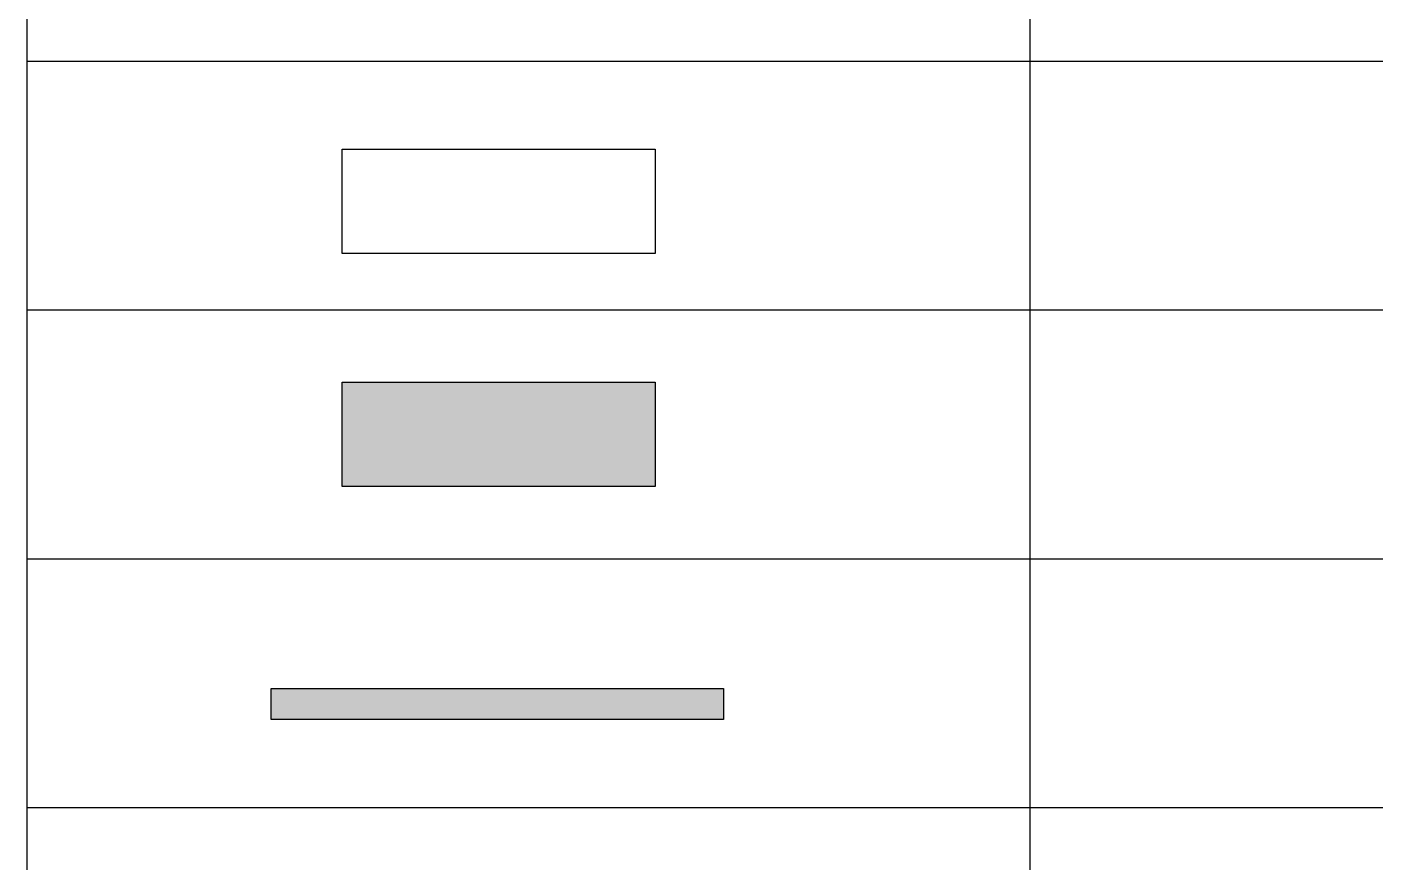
# Model space of a CAD drawing. Header units: millimetres. Extents: x -108685 to 756730, y -311791 to -113.
# Drawn here: x -44622 to -40299, y -240040 to -237362 of the extents above; entities that cross this region are included whole.
import ezdxf

# ---------------------------------------------------------------- set-up
doc = ezdxf.new("R2010")
doc.units = ezdxf.units.MM
for name, color, linetype in [('JJ4-【节点填充】Hatch', 250, 'Continuous'), ('QQ4-【墙体新建填充】New_wall_hatch', 251, 'Continuous'), ('XX9-【标注引线】Dim', 44, 'Continuous')]:
    doc.layers.add(name, color=color, linetype=linetype)

msp = doc.modelspace()

# ---------------------------------------------------------------- hatches: boundary and pattern name
at = {"layer": 'JJ4-【节点填充】Hatch'}
h = msp.add_hatch(dxfattribs=at)
h.set_pattern_fill('SHIGAOBAN', color=256, scale=276, pattern_type=2)
h.set_pattern_definition([(105.4202, (-43837.33, -239658.016), (-276, 900.5687), [4.943, -1033.055]), (118.8834, (-43834.7, -239662.78), (-276, 400.2528), [5.442, -565.953]), (124.5888, (-43832.07, -239666.593), (-276, 300.1896), [4.63, -481.557]), (139.7706, (-43828.13, -239669.928), (-276, 200.1264), [5.164, -1079.365]), (160.072, (-43822.87, -239671.83), (-1e-05, -100.063), [5.592, -287.987]), (164.7884, (-43817.615, -239673.264), (-276, 100.06318), [5.448, -1138.637]), (0, (-43817.62, -239673.26), (0, 100.063), [3.943, -272.057]), (15.2116, (-43813.672, -239673.264), (276, 100.0632), [5.448, -1138.637]), (19.928, (-43808.415, -239671.83), (-1e-06, 100.063), [5.592, -287.987]), (40.2294, (-43803.158, -239669.928), (276, 200.1264), [5.164, -1079.365]), (55.4112, (-43799.215, -239666.593), (276, 300.1896), [4.63, -481.557]), (61.1166, (-43796.587, -239662.78), (276, 400.2528), [5.442, -565.953]), (74.5798, (-43793.958, -239658.016), (276, 900.5687), [4.943, -1033.055]), (90, (-43770.3, -239613.23), (-276, 2e-14), [4.765, -95.298]), (118.8834, (-43770.3, -239608.46), (-276, 400.2528), [5.442, -565.953]), (135.9672, (-43772.93, -239603.696), (-276, 300.18955), [5.484, -1146.207]), (139.7706, (-43776.872, -239599.884), (-552, 500.31593), [5.164, -1079.365]), (154.201, (-43780.815, -239596.55), (-552, 300.18955), [4.379, -915.287]), (164.7884, (-43784.758, -239594.643), (-276, 100.06318), [5.448, -1138.637]), (0, (-43795.27, -239593.21), (0, 100.063), [5.257, -270.743]), (15.2116, (-43800.53, -239594.643), (828, 200.1264), [5.448, -1138.637]), (25.799, (-43804.472, -239596.55), (552, 300.18956), [4.379, -915.287]), (40.2294, (-43808.415, -239599.884), (552, 500.31594), [5.164, -1079.365]), (44.0328, (-43812.358, -239603.696), (276, 300.18957), [5.484, -1146.207]), (61.1166, (-43814.987, -239608.46), (276, 400.2528), [5.442, -565.953]), (90, (-43815, -239613.23), (-276, 2e-14), [4.765, -95.298]), (119.17107, (-43792.6437, -239653.2513), (-276.0000093, 500.315938), [45.8391, -9580.3781]), (105.4202, (-43791.33, -239658.016), (-276, 900.5687), [4.943, -1033.055]), (118.8834, (-43788.7, -239662.78), (-276, 400.2528), [5.442, -565.953]), (124.5888, (-43786.07, -239666.593), (-276, 300.1896), [4.63, -481.557]), (139.7706, (-43782.13, -239669.928), (-276, 200.1264), [5.164, -1079.365]), (160.072, (-43776.87, -239671.83), (-1e-05, -100.063), [5.592, -287.987]), (164.7884, (-43771.615, -239673.264), (-276, 100.06318), [5.448, -1138.637]), (0, (-43771.62, -239673.26), (0, 100.063), [3.943, -272.057]), (15.2116, (-43767.672, -239673.264), (276, 100.0632), [5.448, -1138.637]), (19.928, (-43762.415, -239671.83), (-1e-06, 100.063), [5.592, -287.987]), (40.2294, (-43757.158, -239669.928), (276, 200.1264), [5.164, -1079.365]), (55.4112, (-43753.215, -239666.593), (276, 300.1896), [4.63, -481.557]), (61.1166, (-43750.587, -239662.78), (276, 400.2528), [5.442, -565.953]), (74.5798, (-43747.958, -239658.016), (276, 900.5687), [4.943, -1033.055]), (60.82893, (-43792.6437, -239653.2513), (276.000001, 500.315943), [45.8391, -9580.3781]), (5.179, (-43751.9, -239593.69), (828, 100.0632), [5.279, -1103.247]), (19.928, (-43755.84, -239595.12), (-1e-06, 100.063), [4.194, -289.385]), (31.1423, (-43759.787, -239597.502), (552, 300.18957), [4.607, -962.813]), (35.946, (-43763.73, -239600.36), (276, 100.063), [4.87, -336.05]), (55.4112, (-43766.36, -239604.17), (276, 300.1896), [4.63, -481.557]), (58.494, (-43768.987, -239608.46), (276, 500.31594), [5.03, -1051.25]), (74.5798, (-43770.3, -239613.226), (276, 900.5687), [4.943, -1033.055]), (120.5854, (-43746.644, -239653.251), (-551.99999, 900.5687), [46.494, -1580.793]), (105.4202, (-43814.987, -239613.226), (-276, 900.5687), [4.943, -1033.055]), (121.506, (-43816.3, -239608.46), (-276, 500.31593), [5.03, -1051.25]), (124.5888, (-43818.93, -239604.17), (-276, 300.1896), [4.63, -481.557]), (144.054, (-43821.56, -239600.36), (-276, 100.063), [4.87, -336.05]), (148.8577, (-43825.5, -239597.502), (-276, 200.1264), [4.607, -962.813]), (160.072, (-43829.44, -239595.12), (-1e-05, -100.063), [4.194, -289.385]), (174.821, (-43833.387, -239593.69), (-828, 100.0632), [5.279, -1103.247]), (59.4146, (-43838.644, -239653.251), (276, 500.31594), [46.494, -1580.793]), (105.4202, (-43653.33, -239658.016), (-276, 900.5687), [4.943, -1033.055]), (118.8834, (-43650.7, -239662.78), (-276, 400.2528), [5.442, -565.953]), (124.589, (-43648.07, -239666.593), (-276, 300.1896), [4.63, -481.557]), (139.7706, (-43644.13, -239669.928), (-552, 500.31593), [5.164, -1079.365]), (160.072, (-43638.87, -239671.83), (-1e-05, -100.063), [5.592, -287.987]), (164.7884, (-43633.615, -239673.264), (-276, 100.06318), [5.448, -1138.637]), (0, (-43633.62, -239673.26), (0, 100.063), [3.943, -272.057]), (15.2116, (-43629.672, -239673.264), (276, 100.0632), [5.448, -1138.637]), (19.928, (-43624.415, -239671.83), (-1e-06, 100.063), [5.592, -287.987]), (40.2294, (-43619.158, -239669.928), (276, 200.1264), [5.164, -1079.365]), (55.411, (-43615.215, -239666.593), (276, 300.1896), [4.63, -481.557]), (61.1166, (-43612.587, -239662.78), (276, 400.2528), [5.442, -565.953]), (74.5798, (-43609.958, -239658.016), (276, 900.5687), [4.943, -1033.055]), (90, (-43586.3, -239613.23), (-276, 2e-14), [4.765, -95.298]), (118.8834, (-43586.3, -239608.46), (-276, 400.2528), [5.442, -565.953]), (135.9672, (-43588.93, -239603.696), (-552, 500.31594), [5.484, -1146.207]), (139.7706, (-43592.872, -239599.884), (-552, 500.31593), [5.164, -1079.365]), (154.201, (-43596.815, -239596.55), (-276, 100.0632), [4.38, -915.287]), (164.7884, (-43600.758, -239594.643), (-276, 100.06318), [5.448, -1138.637]), (0, (-43611.27, -239593.21), (0, 100.063), [5.257, -270.743]), (15.2116, (-43616.53, -239594.643), (828, 200.1264), [5.448, -1138.637]), (25.799, (-43620.472, -239596.55), (552, 300.1896), [4.38, -915.287]), (40.2294, (-43624.415, -239599.884), (276, 200.1264), [5.164, -1079.365]), (44.0328, (-43628.358, -239603.696), (276, 300.18957), [5.484, -1146.207]), (61.1166, (-43630.987, -239608.46), (276, 400.2528), [5.442, -565.953]), (74.5798, (-43632.3, -239613.226), (276, 900.5687), [4.943, -1033.055]), (120.5854, (-43608.644, -239653.251), (-276, 500.31594), [46.494, -1580.793]), (105.4202, (-43607.33, -239658.016), (-276, 900.5687), [4.943, -1033.055]), (118.8834, (-43604.7, -239662.78), (-276, 400.2528), [5.442, -565.953]), (124.589, (-43602.07, -239666.593), (-276, 300.1896), [4.63, -481.557]), (139.7706, (-43598.13, -239669.928), (-276, 200.1264), [5.164, -1079.365]), (160.072, (-43592.87, -239671.83), (-1e-05, -100.063), [5.592, -287.987]), (164.7884, (-43587.615, -239673.264), (-276, 100.06318), [5.448, -1138.637]), (0, (-43587.62, -239673.26), (0, 100.063), [3.943, -272.057]), (15.2116, (-43583.672, -239673.264), (276, 100.0632), [5.448, -1138.637]), (19.928, (-43578.415, -239671.83), (-1e-06, 100.063), [5.592, -287.987]), (40.2294, (-43573.158, -239669.928), (552, 500.31594), [5.164, -1079.365]), (55.411, (-43569.215, -239666.593), (276, 300.1896), [4.63, -481.557]), (61.1166, (-43566.587, -239662.78), (276, 400.2528), [5.442, -565.953]), (74.5798, (-43563.958, -239658.016), (276, 900.5687), [4.943, -1033.055]), (60.82893, (-43608.6437, -239653.2513), (4415.999989, 7904.991891), [45.8391, -9580.3781]), (5.179, (-43567.9, -239593.69), (828, 100.0632), [5.279, -1103.247]), (19.928, (-43571.84, -239595.12), (-1e-06, 100.063), [4.194, -289.385]), (31.1423, (-43575.787, -239597.502), (552, 300.1896), [4.607, -962.813]), (35.946, (-43579.73, -239600.36), (276, 100.063), [4.87, -336.05]), (55.411, (-43582.36, -239604.17), (276, 300.1896), [4.63, -481.557]), (58.494, (-43584.987, -239608.46), (276, 500.31594), [5.03, -1051.25]), (74.5798, (-43586.3, -239613.226), (276, 900.5687), [4.943, -1033.055]), (120.5854, (-43562.644, -239653.251), (-276, 500.31594), [46.494, -1580.793]), (105.4202, (-43699.33, -239658.016), (-276, 900.5687), [4.943, -1033.055]), (118.8834, (-43696.7, -239662.78), (-276, 400.2528), [5.442, -565.953]), (124.589, (-43694.07, -239666.593), (-276, 300.1896), [4.63, -481.557]), (139.7706, (-43690.13, -239669.928), (-276, 200.1264), [5.164, -1079.365]), (160.072, (-43684.87, -239671.83), (-1e-05, -100.063), [5.592, -287.987]), (164.7884, (-43679.615, -239673.264), (-276, 100.06318), [5.448, -1138.637]), (0, (-43679.62, -239673.26), (0, 100.063), [3.943, -272.057]), (15.2116, (-43675.672, -239673.264), (276, 100.0632), [5.448, -1138.637]), (19.928, (-43670.415, -239671.83), (-1e-06, 100.063), [5.592, -287.987]), (40.2294, (-43665.158, -239669.928), (552, 500.31594), [5.164, -1079.365]), (55.411, (-43661.215, -239666.593), (276, 300.1896), [4.63, -481.557]), (61.1166, (-43658.587, -239662.78), (276, 400.2528), [5.442, -565.953]), (74.5798, (-43655.958, -239658.016), (276, 900.5687), [4.943, -1033.055]), (90, (-43632.3, -239613.23), (-276, 2e-14), [4.765, -95.298]), (118.8834, (-43632.3, -239608.46), (-276, 400.2528), [5.442, -565.953]), (135.9672, (-43634.93, -239603.696), (-276, 300.18955), [5.484, -1146.207]), (139.7706, (-43638.872, -239599.884), (-276, 200.1264), [5.164, -1079.365]), (154.201, (-43642.815, -239596.55), (-552, 300.18955), [4.379, -915.287]), (164.7884, (-43646.758, -239594.643), (-828, 200.1264), [5.448, -1138.637]), (0, (-43657.27, -239593.21), (0, 100.063), [5.257, -270.743]), (15.2116, (-43662.53, -239594.643), (828, 200.1264), [5.448, -1138.637]), (25.799, (-43666.472, -239596.55), (276, 100.0632), [4.379, -915.287]), (40.2294, (-43670.415, -239599.884), (552, 500.31594), [5.164, -1079.365]), (44.0328, (-43674.358, -239603.696), (276, 300.18957), [5.484, -1146.207]), (61.1166, (-43676.987, -239608.46), (276, 400.2528), [5.442, -565.953]), (90, (-43677, -239613.23), (-276, 2e-14), [4.765, -95.298]), (60.82893, (-43654.6437, -239653.2513), (4415.9999893, 7904.991891), [45.8391, -9580.3781]), (119.17107, (-43654.6437, -239653.2513), (-4415.999907, 7904.9919366), [45.8391, -9580.3781]), (105.4202, (-43676.987, -239613.226), (-276, 900.5687), [4.943, -1033.055]), (118.8834, (-43678.3, -239608.46), (-276, 400.2528), [5.442, -565.953]), (135.9672, (-43680.93, -239603.696), (-552, 500.31594), [5.484, -1146.207]), (139.7706, (-43684.872, -239599.884), (-552, 500.31593), [5.164, -1079.365]), (154.201, (-43688.815, -239596.55), (-276, 100.0632), [4.379, -915.287]), (164.7884, (-43692.758, -239594.643), (-276, 100.06318), [5.448, -1138.637]), (0, (-43703.27, -239593.21), (0, 100.063), [5.257, -270.743]), (15.2116, (-43708.53, -239594.643), (276, 100.0632), [5.448, -1138.637]), (25.799, (-43712.472, -239596.55), (552, 300.18956), [4.379, -915.287]), (40.2294, (-43716.415, -239599.884), (276, 200.1264), [5.164, -1079.365]), (44.0328, (-43720.358, -239603.696), (552, 500.31596), [5.484, -1146.207]), (61.1166, (-43722.987, -239608.46), (276, 400.2528), [5.442, -565.953]), (90, (-43723, -239613.23), (-276, 2e-14), [4.765, -95.298]), (59.4146, (-43700.644, -239653.251), (552, 900.5687), [46.494, -1580.793]), (105.4202, (-43745.33, -239658.016), (-276, 900.5687), [4.943, -1033.055]), (118.8834, (-43742.7, -239662.78), (-276, 400.2528), [5.442, -565.953]), (124.5888, (-43740.07, -239666.593), (-276, 300.1896), [4.63, -481.557]), (139.7706, (-43736.13, -239669.928), (-276, 200.1264), [5.164, -1079.365]), (160.072, (-43730.87, -239671.83), (-1e-05, -100.063), [5.592, -287.987]), (164.7884, (-43725.615, -239673.264), (-276, 100.06318), [5.448, -1138.637]), (0, (-43725.62, -239673.26), (0, 100.063), [3.943, -272.057]), (15.2116, (-43721.672, -239673.264), (276, 100.0632), [5.448, -1138.637]), (19.928, (-43716.415, -239671.83), (-1e-06, 100.063), [5.592, -287.987]), (40.2294, (-43711.158, -239669.928), (276, 200.1264), [5.164, -1079.365]), (55.411, (-43707.215, -239666.593), (276, 300.1896), [4.63, -481.557]), (61.1166, (-43704.587, -239662.78), (276, 400.2528), [5.442, -565.953]), (74.5798, (-43701.958, -239658.016), (276, 900.5687), [4.943, -1033.055]), (119.17107, (-43700.6437, -239653.2513), (-276.0000093, 500.315938), [45.8391, -9580.3781]), (105.4202, (-43722.987, -239613.226), (-276, 900.5687), [4.943, -1033.055]), (121.506, (-43724.3, -239608.46), (-276, 500.31593), [5.03, -1051.25]), (124.589, (-43726.93, -239604.17), (-276, 300.1896), [4.63, -481.557]), (144.054, (-43729.56, -239600.36), (-276, 100.063), [4.87, -336.05]), (148.8577, (-43733.5, -239597.502), (-552, 300.1896), [4.607, -962.813]), (160.072, (-43737.44, -239595.12), (-1e-05, -100.063), [4.194, -289.385]), (174.821, (-43741.387, -239593.69), (-828, 100.0632), [5.279, -1103.247]), (59.4146, (-43746.644, -239653.251), (552, 900.5687), [46.494, -1580.793]), (0, (-43838.64, -239673.26), (0, 100.063), []), (0, (-43838.64, -239593.21), (0, 100.063), [])])
h.paths.add_polyline_path([(-43838.6, -239483.2), (-42388.2, -239483.2), (-42388.2, -239583.2), (-43838.6, -239583.2)])
at = {"layer": 'QQ4-【墙体新建填充】New_wall_hatch'}
h = msp.add_hatch(color=256, dxfattribs=at)
h.dxf.hatch_style = 1
h.paths.add_polyline_path([(-42607.4, -238835.7), (-42607.4, -238501.2), (-43611.2, -238501.2), (-43611.2, -238835.7)])

# ---------------------------------------------------------------- linework, layer by layer
for points in [[(-43611.2, -237754.3), (-42607.4, -237754.3), (-42607.4, -238088.9), (-43611.2, -238088.9)], [(-43611.2, -238501.2), (-42607.4, -238501.2), (-42607.4, -238835.7), (-43611.2, -238835.7)], [(-43838.6, -239483.2), (-42388.2, -239483.2), (-42388.2, -239583.2), (-43838.6, -239583.2)]]:
    msp.add_lwpolyline(points, close=True)
at = {"layer": 'XX9-【标注引线】Dim'}
for p, q in [((-44622, -225501.5), (-44622, -249441.5)), ((-41406.7, -227097.5), (-41406.7, -249441.5)), ((-44622, -237471.5), (-34231.9, -237471.5)), ((-44622, -238269.5), (-34231.9, -238269.5)), ((-44622, -239067.5), (-34231.9, -239067.5)), ((-44622, -239865.5), (-34231.9, -239865.5))]:
    msp.add_line(p, q, dxfattribs=at)

doc.saveas('drawing.dxf')
